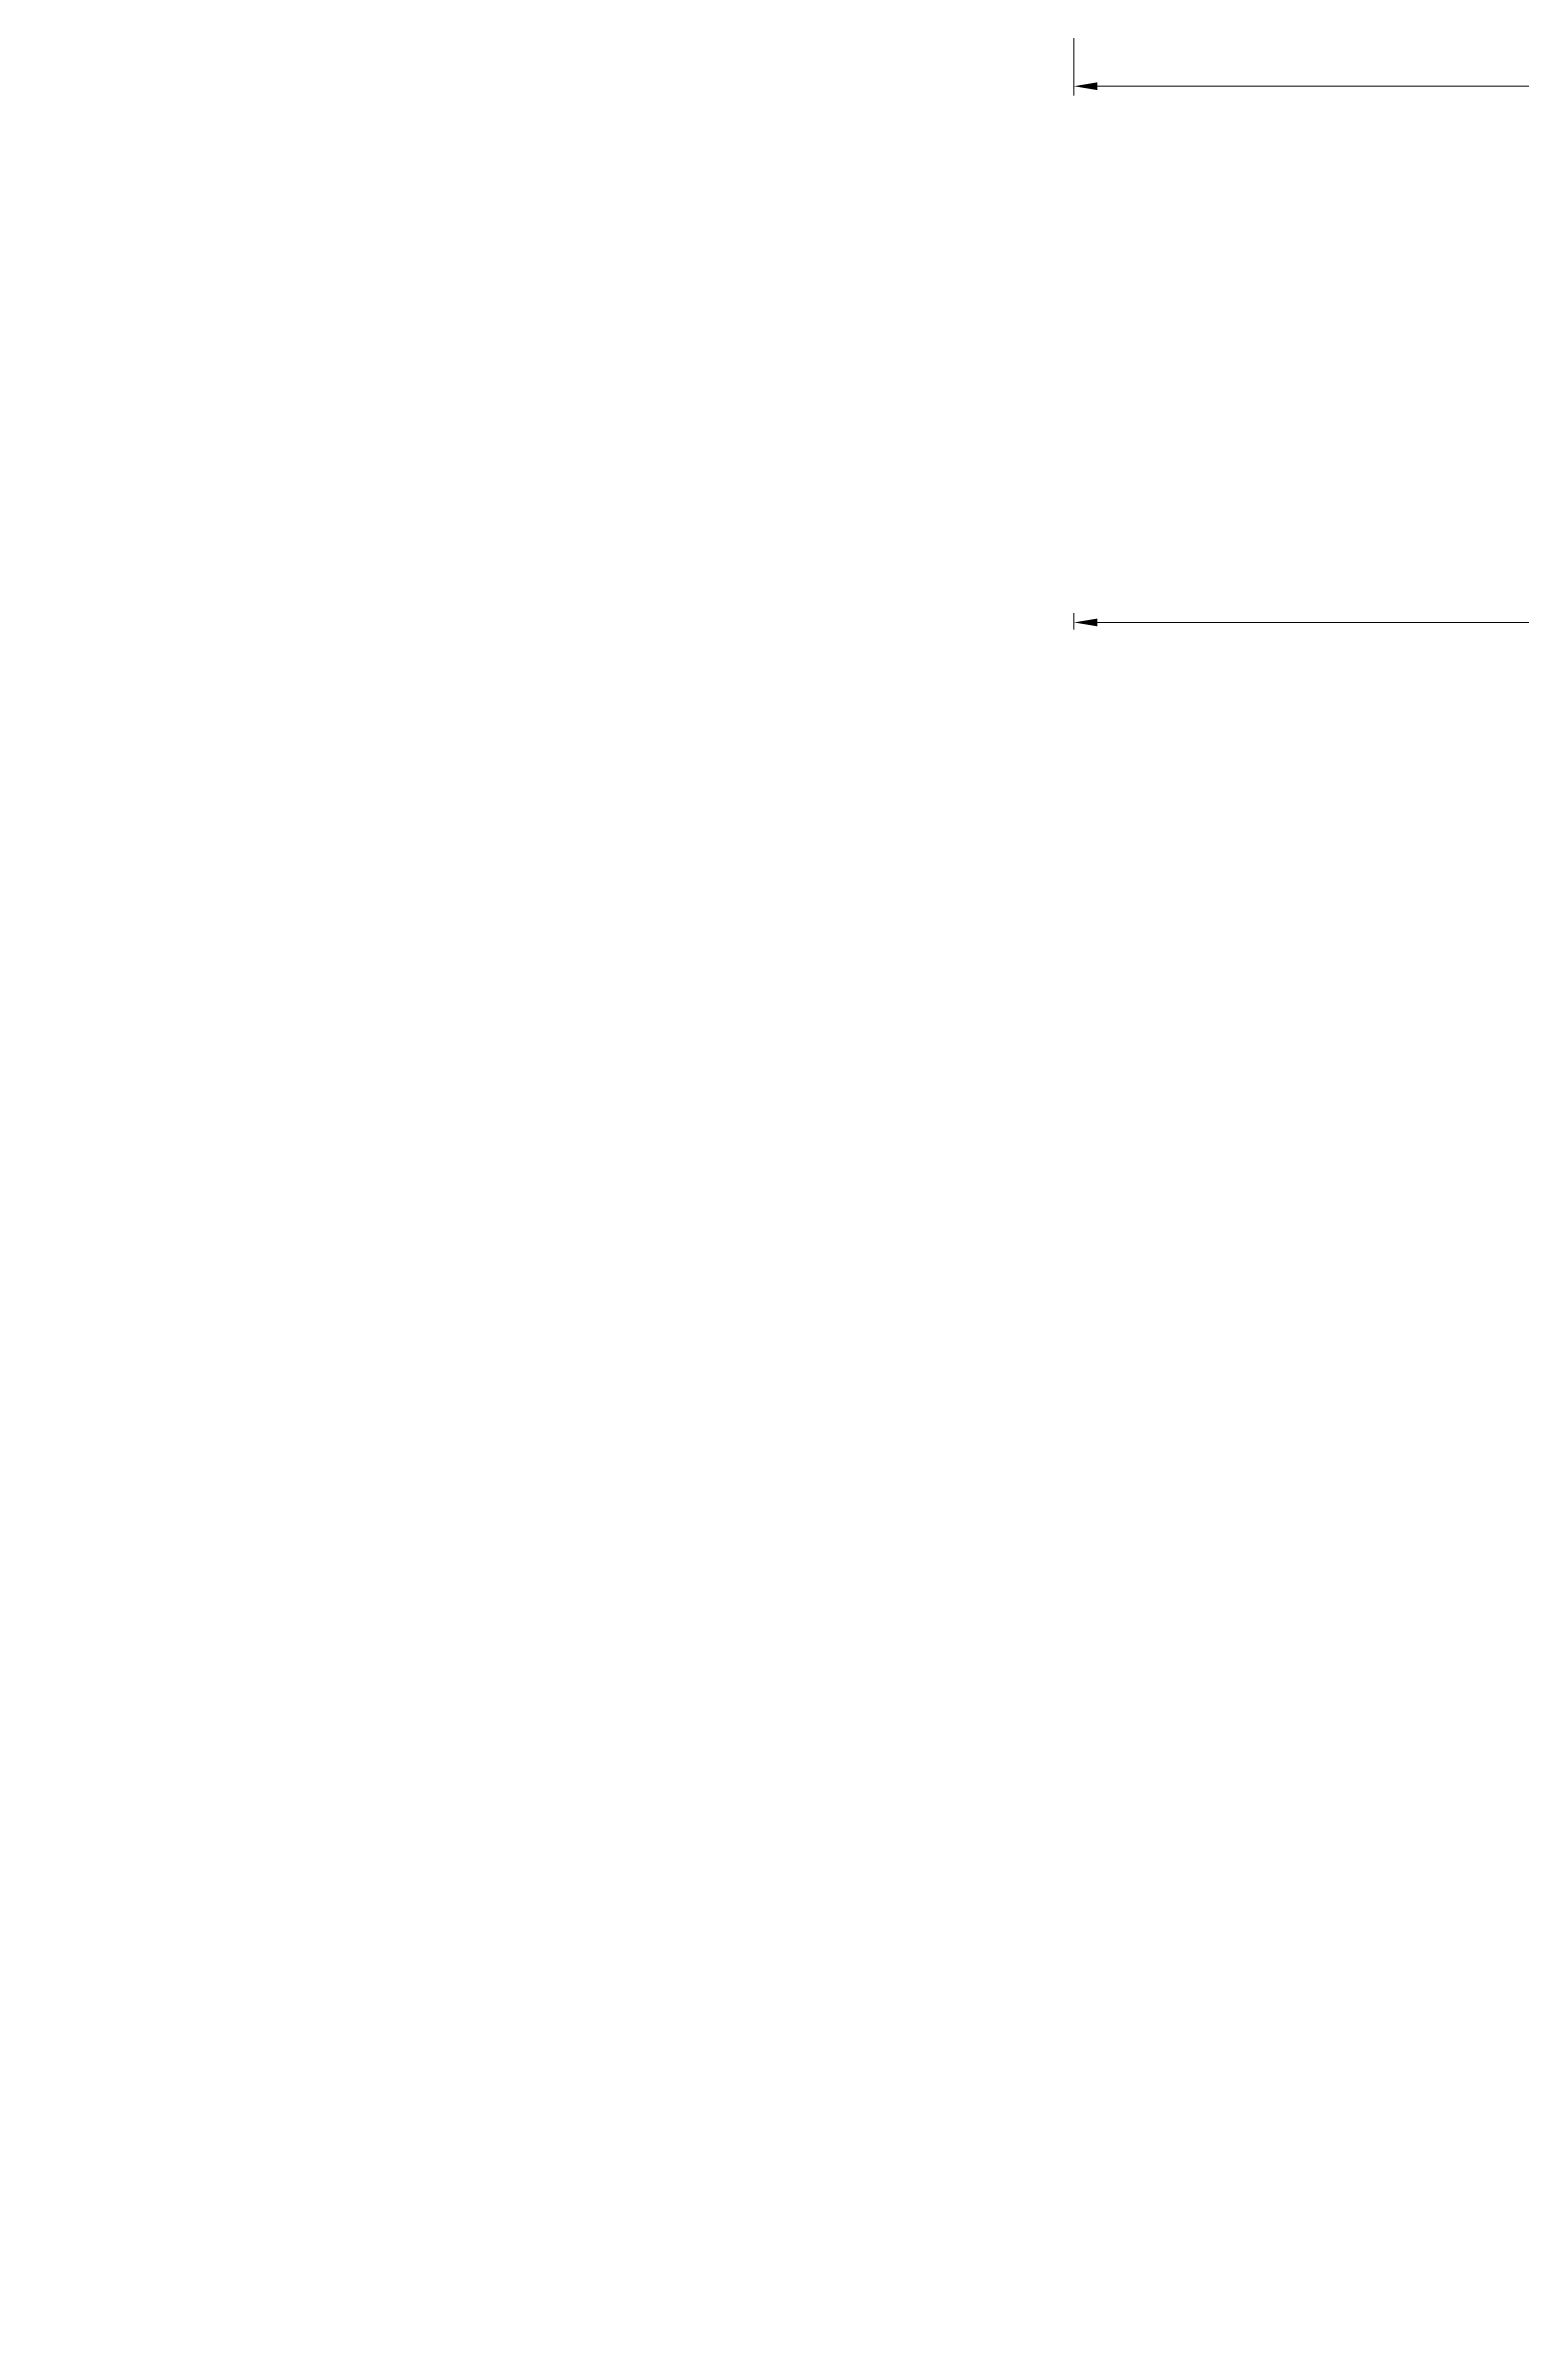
# Model space of a CAD drawing. Header units: millimetres. Extents: x 375520 to 471640, y 4301 to 90506.
# Drawn here: x 402792 to 403421, y 38214 to 39189 of the extents above; entities that cross this region are included whole.
import ezdxf

# ---------------------------------------------------------------- set-up
doc = ezdxf.new("R2010")
doc.units = ezdxf.units.MM
doc.layers.add('FAZA_I_ormari_ugradnja', color=6, linetype='Continuous')
for name, color, linetype, lineweight in [('GP kota -2.67_PBS_arhitektura$0$PBS_AG_POZARNA VRATA', 20, 'Continuous', 15), ('GP kota -2.67_PBS_arhitektura$0$PBS_AG_referenca PBS klimat i vent', 252, 'Continuous', 18), ('GP kota -2.67_PBS_arhitektura$0$PBS_AG_referenca PBS rashlada', 150, 'Continuous', 13), ('GP kota -2.67_PBS_strojarstvo_rashlada_$0$Kote', 5, 'Continuous', 20)]:
    doc.layers.add(name, color=color, linetype=linetype, lineweight=lineweight)
doc.styles.add('GP kota -2.67_PBS_strojarstvo_rashlada_$0$Arial', font='arial.ttf')
doc.styles.add('GP kota -2.67_PBS_strojarstvo_rashlada_$0$Standard', font='arial.ttf')
doc.dimstyles.new('GP kota -2.67_PBS_strojarstvo_rashlada_$0$Standard', dxfattribs={"dimtxt": 0.18, "dimasz": 0.18, "dimexe": 0.18, "dimexo": 0.0625, "dimgap": 0.09, "dimtad": 0, "dimtih": 1, "dimtoh": 1, "dimdec": 4, "dimzin": 0, "dimdsep": 46, "dimtxsty": 'GP kota -2.67_PBS_strojarstvo_rashlada_$0$Standard', "dimcen": 0.09, "dimadec": 0, "dimazin": 0, "dimtfac": 1, "dimtdec": 4, "dimtofl": 0, "dimtmove": 0, "dimatfit": 3, "dimfxl": 1, "dimtolj": 1, "dimtzin": 0, "dimarcsym": 0})

# ---------------------------------------------------------------- blocks, each defined once
blk = doc.blocks.new('*D145')
at = {"layer": 'Defpoints', "color": 0, "transparency": 16777216}
for p in [(403705.46, 40260.41), (403230.46, 39265.88), (403230.46, 39171.74)]:
    blk.add_point(p, dxfattribs=at)
at = {"layer": 'GP kota -2.67_PBS_strojarstvo_rashlada_$0$Kote', "color": 0, "lineweight": -2, "transparency": 16777216}
for p, q in [((403705.46, 40257.41), (403705.46, 39167.74)), ((403230.46, 39262.88), (403230.46, 39167.74)), ((403695.46, 39171.74), (403240.46, 39171.74))]:
    blk.add_line(p, q, dxfattribs=at)
at = {"layer": 'GP kota -2.67_PBS_strojarstvo_rashlada_$0$Kote', "color": 0, "transparency": 16777216}
for points in [[(403240.46, 39173.4), (403240.46, 39170.07), (403230.46, 39171.74)], [(403695.46, 39173.4), (403695.46, 39170.07), (403705.46, 39171.74)]]:
    blk.add_solid(points, dxfattribs=at)
at = {"layer": 'GP kota -2.67_PBS_strojarstvo_rashlada_$0$Kote', "transparency": 16777216, "insert": (403467.96, 39163.63), "char_height": 10, "attachment_point": 5, "rotation": 180, "style": 'GP kota -2.67_PBS_strojarstvo_rashlada_$0$Arial'}
blk.add_mtext('470', dxfattribs=at)
blk = doc.blocks.new('*D146')
at = {"layer": 'Defpoints', "color": 0, "transparency": 16777216}
for p in [(405709.59, 40055.46), (403230.46, 38942.91), (403230.46, 38936.94)]:
    blk.add_point(p, dxfattribs=at)
at = {"layer": 'GP kota -2.67_PBS_strojarstvo_rashlada_$0$Kote', "color": 0, "lineweight": -2, "transparency": 16777216}
for p, q in [((405709.59, 40052.46), (405709.59, 38938.91)), ((403230.46, 38939.94), (403230.46, 38946.91)), ((405699.59, 38942.91), (403240.46, 38942.91))]:
    blk.add_line(p, q, dxfattribs=at)
at = {"layer": 'GP kota -2.67_PBS_strojarstvo_rashlada_$0$Kote', "color": 0, "transparency": 16777216}
for points in [[(403240.46, 38944.58), (403240.46, 38941.25), (403230.46, 38942.91)], [(405699.59, 38944.58), (405699.59, 38941.25), (405709.59, 38942.91)]]:
    blk.add_solid(points, dxfattribs=at)
at = {"layer": 'GP kota -2.67_PBS_strojarstvo_rashlada_$0$Kote', "transparency": 16777216, "insert": (404470.03, 38934.81), "char_height": 10, "attachment_point": 5, "rotation": 180, "style": 'GP kota -2.67_PBS_strojarstvo_rashlada_$0$Arial'}
blk.add_mtext('2480', dxfattribs=at)
blk = doc.blocks.new('GP kota -2.67_PBS_strojarstvo_rashlada_')
at = {"layer": 'GP kota -2.67_PBS_strojarstvo_rashlada_$0$Kote'}
for base, p1, p2, picture, middle in [((403230.46, 39171.74), (403705.46, 40260.41), (403230.46, 39265.88), '*D145', (403467.96, 39163.63)), ((403230.46, 38942.91), (405709.59, 40055.46), (403230.46, 38936.94), '*D146', (404470.03, 38934.81))]:
    dim = blk.add_linear_dim(base=base, p1=p1, p2=p2, angle=180, dimstyle='GP kota -2.67_PBS_strojarstvo_rashlada_$0$Standard', override={"dimtxt": 10, "dimasz": 10, "dimexe": 4, "dimexo": 3, "dimgap": 3, "dimtad": 4, "dimtih": 0, "dimtoh": 0, "dimdec": 0, "dimrnd": 10, "dimzin": 8, "dimtxsty": 'GP kota -2.67_PBS_strojarstvo_rashlada_$0$Arial', "dimcen": 100, "dimclrt": 256, "dimtdec": 0, "dimtofl": 1, "dimtolj": 0, "dimtzin": 8}, dxfattribs=at)
    dim.commit()
    dim.dimension.update_dxf_attribs({"geometry": picture, "text_midpoint": middle})
blk = doc.blocks.new('GP kota -2.67_PBS_arhitektura')
at = {"layer": 'GP kota -2.67_PBS_arhitektura$0$PBS_AG_referenca PBS rashlada', "ltscale": 10, "xscale": 0.1, "yscale": 0.1, "zscale": 0.1}
blk.add_blockref('GP kota -2.67_PBS_strojarstvo_rashlada_', (0, 0), dxfattribs=at)

msp = doc.modelspace()

# ---------------------------------------------------------------- block references
at = {"layer": 'FAZA_I_ormari_ugradnja', "ltscale": 10, "xscale": 10, "yscale": 10, "zscale": 10}
msp.add_blockref('GP kota -2.67_PBS_arhitektura', (0, 0), dxfattribs=at)

doc.saveas('drawing.dxf')
